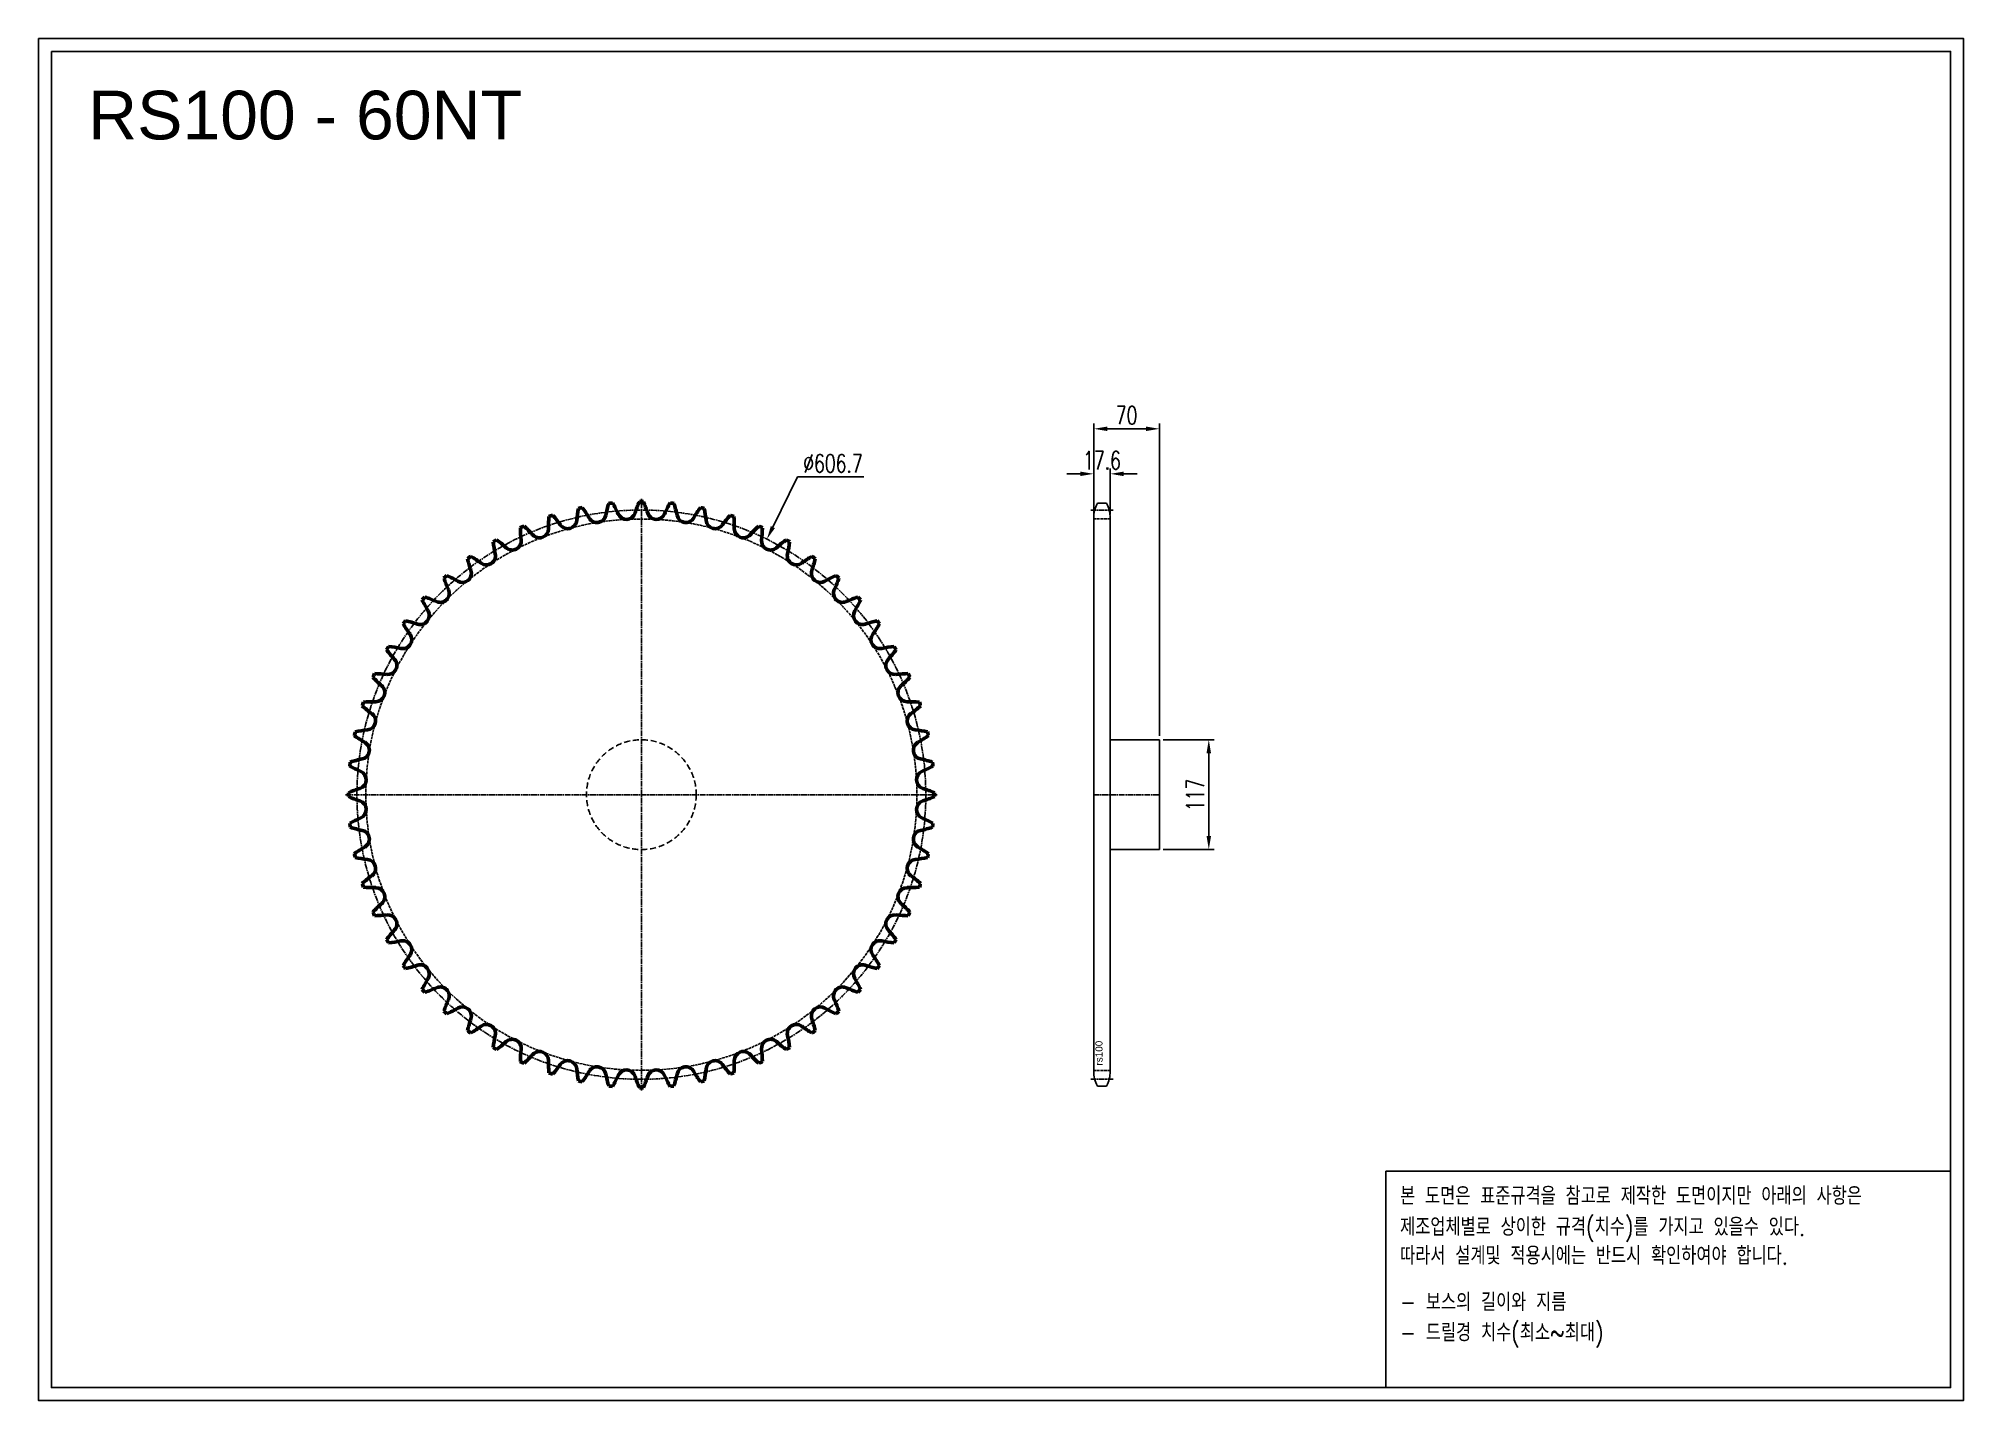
# Model space of a CAD drawing. Header units: millimetres. Extents: x -22502 to -20449, y 21952 to 23403.
import ezdxf

# ---------------------------------------------------------------- set-up
doc = ezdxf.new("R2010")
doc.units = ezdxf.units.MM
for name, pattern in [('AM_ISO02W050', [7.5, 6, -1.5]), ('AM_ISO02W050x2', [3.75, 3, -0.75]), ('AM_ISO08W050', [18, 12, -1.5, 3, -1.5]), ('AM_ISO08W050x2', [9, 6, -0.75, 1.5, -0.75]), ('HIDDEN', [9.525, 6.35, -3.175])]:
    doc.linetypes.add(name, pattern=pattern)
for name, color, linetype, lineweight in [('AM_0N', 7, 'Continuous', 50), ('AM_3N', 6, 'AM_ISO02W050', 25), ('AM_7', 4, 'AM_ISO08W050', 25), ('AM_7N', 4, 'AM_ISO08W050', 25)]:
    doc.layers.add(name, color=color, linetype=linetype, lineweight=lineweight)
doc.layers.add('HL', color=2, linetype='HIDDEN')
doc.layers.add('S-DIM', color=7, linetype='Continuous')
doc.styles.add('HAN', font='ROMANS.shx', dxfattribs={"width": 0.7, "bigfont": 'whgtxt.shx'})
doc.styles.add('HSG', font='SIMPLEX.shx', dxfattribs={"width": 0.7, "bigfont": 'HSG.shx'})
doc.styles.get("Standard").update_dxf_attribs({"font": 'arial.ttf'})
doc.dimstyles.new('APP32', dxfattribs={"dimscale": 8, "dimtxt": 2.4, "dimasz": 1.8, "dimexe": 0.7, "dimexo": 0.5, "dimgap": 0.6, "dimtad": 1, "dimtoh": 1, "dimdec": 1, "dimrnd": 0.01, "dimzin": 9, "dimdsep": 46, "dimtxsty": 'HSG', "dimcen": 0, "dimclrd": 1, "dimclre": 1, "dimclrt": 256, "dimazin": 2, "dimtp": 1, "dimtm": 1, "dimtfac": 0.5, "dimtdec": 1, "dimtofl": 0, "dimtmove": 0, "dimatfit": 3, "dimfxl": 0, "dimtvp": 1, "dimtolj": 2, "dimlwd": -1, "dimlwe": -1, "dimarcsym": 0})

# ---------------------------------------------------------------- blocks, each defined once
blk = doc.blocks.new('*D1')
at = {"layer": 'Defpoints', "color": 0, "transparency": 16777216}
for p in [(-21306.8, 22656.1), (-21306.8, 22539.1), (-21254.1, 22539.1)]:
    blk.add_point(p, dxfattribs=at)
at = {"layer": 'S-DIM', "color": 1, "transparency": 16777216}
for p, q in [((-21302.8, 22656.1), (-21248.5, 22656.1)), ((-21254.1, 22641.7), (-21254.1, 22553.5)), ((-21302.8, 22539.1), (-21248.5, 22539.1))]:
    blk.add_line(p, q, dxfattribs=at)
for points in [[(-21256.5, 22641.7), (-21251.7, 22641.7), (-21254.1, 22656.1)], [(-21256.5, 22553.5), (-21251.7, 22553.5), (-21254.1, 22539.1)]]:
    blk.add_solid(points, dxfattribs=at)
at = {"layer": 'S-DIM', "transparency": 16777216, "insert": (-21268.5, 22597.2), "char_height": 19.2, "attachment_point": 5, "rotation": 90, "style": 'HSG'}
blk.add_mtext('\\A2;117', dxfattribs=at)
blk = doc.blocks.new('*D2')
at = {"layer": 'Defpoints', "color": 0, "transparency": 16777216}
for p in [(-21359.2, 22939.5), (-21376.8, 22892.2), (-21359.2, 22892.2)]:
    blk.add_point(p, dxfattribs=at)
at = {"layer": 'S-DIM', "color": 1, "transparency": 16777216}
for p, q in [((-21391.2, 22939.5), (-21405.6, 22939.5)), ((-21376.8, 22896.2), (-21376.8, 22945.1)), ((-21359.2, 22896.2), (-21359.2, 22945.1)), ((-21344.8, 22939.5), (-21330.4, 22939.5))]:
    blk.add_line(p, q, dxfattribs=at)
for points in [[(-21391.2, 22941.9), (-21391.2, 22937.1), (-21376.8, 22939.5)], [(-21344.8, 22941.9), (-21344.8, 22937.1), (-21359.2, 22939.5)]]:
    blk.add_solid(points, dxfattribs=at)
at = {"layer": 'S-DIM', "transparency": 16777216, "insert": (-21368, 22953.9), "char_height": 19.2, "attachment_point": 5, "style": 'HSG'}
blk.add_mtext('\\A2;17.6', dxfattribs=at)
blk = doc.blocks.new('*D3')
at = {"layer": 'Defpoints', "color": 0, "transparency": 16777216}
for p in [(-21306.8, 22987.5), (-21376.8, 22892.2), (-21306.8, 22656.1)]:
    blk.add_point(p, dxfattribs=at)
at = {"layer": 'S-DIM', "color": 1, "transparency": 16777216}
for p, q in [((-21376.8, 22896.2), (-21376.8, 22993.1)), ((-21306.8, 22660.1), (-21306.8, 22993.1)), ((-21362.4, 22987.5), (-21321.2, 22987.5))]:
    blk.add_line(p, q, dxfattribs=at)
for points in [[(-21362.4, 22989.9), (-21362.4, 22985.1), (-21376.8, 22987.5)], [(-21321.2, 22989.9), (-21321.2, 22985.1), (-21306.8, 22987.5)]]:
    blk.add_solid(points, dxfattribs=at)
at = {"layer": 'S-DIM', "transparency": 16777216, "insert": (-21341.8, 23001.9), "char_height": 19.2, "attachment_point": 5, "style": 'HSG'}
blk.add_mtext('\\A2;70', dxfattribs=at)
blk = doc.blocks.new('notice1')
at = {"color": 4}
blk.add_lwpolyline([(-22142.12, 1735.9), (-22053.8, 1735.9), (-22053.8, 1702.07), (-22142.12, 1702.07)], close=True, dxfattribs=at)
at = {"color": 4, "style": 'HAN', "width": 0.8}
for s, p in [('본 도면은 표준규격을 참고로 제작한 도면이지만 아래의 사항은', (-22139.9, 1730.62)), ('제조업체별로 상이한 규격(치수)를 가지고 있을수 있다.', (-22139.9, 1725.78)), ('따라서 설계및 적용시에는 반드시 확인하여야 합니다.', (-22139.9, 1721.28)), ('- 보스의 길이와 지름', (-22139.9, 1714.03)), ('- 드릴경 치수(최소~최대)', (-22139.9, 1709.27))]:
    blk.add_text(s, height=2.7949, dxfattribs=at).set_placement(p)

msp = doc.modelspace()

# ---------------------------------------------------------------- linework, layer by layer
for p, q in [((-21376.82, 22892.24), (-21376.82, 22302.9)), ((-21363.19, 22908.14), (-21372.84, 22908.14)), ((-21359.22, 22892.24), (-21359.22, 22302.9)), ((-21359.22, 22656.07), (-21306.82, 22656.07)), ((-21306.82, 22656.07), (-21306.82, 22539.07)), ((-21306.82, 22539.07), (-21359.22, 22539.07)), ((-21363.19, 22287), (-21372.84, 22287))]:
    msp.add_line(p, q)
for points in [[(-22502.14, 23403.46), (-20449.24, 23403.46), (-20449.24, 21951.91), (-22502.14, 21951.91)], [(-22488.31, 23389.63), (-20463.06, 23389.63), (-20463.06, 21965.74), (-22488.31, 21965.74)]]:
    msp.add_lwpolyline(points, close=True)
for centre, start, end in [((-21343.02, 22892.24), 151.93881, 180), ((-21393.02, 22892.24), 0, 28.06119), ((-21343.02, 22302.9), 180, 208.06119), ((-21393.02, 22302.9), 331.93881, 0)]:
    msp.add_arc(centre, 33.8, start, end)
at = {"layer": 'AM_0N'}
for centre, radius, start, end in [((-21816.6, 22881.5), 141.73, 174.91851, 180.25), ((-21859.21, 22597.57), 312.44, 107.61144, 108.38856), ((-22060.58, 22802.23), 141.73, 35.75, 41.08149), ((-21787.15, 22875.49), 141.73, 168.91851, 174.25), ((-21859.21, 22597.57), 312.44, 101.61144, 102.38856), ((-22038.08, 22822.16), 141.73, 29.75, 35.08149), ((-21906.68, 22897.26), 9.62, 209.75, 348.25), ((-21758.5, 22866.44), 141.73, 162.91851, 168.25), ((-21859.21, 22597.57), 312.44, 95.61144, 96.38856), ((-22013.63, 22839.62), 141.73, 23.75, 29.08149), ((-21875.09, 22900.58), 9.62, 203.75, 342.25), ((-21730.94, 22854.44), 141.73, 156.91851, 162.25), ((-21859.21, 22597.57), 312.44, 89.61144, 90.38856), ((-21987.48, 22854.44), 141.73, 17.75, 23.08149), ((-21843.33, 22900.58), 9.62, 197.75, 336.25), ((-21704.8, 22839.62), 141.73, 150.91851, 156.25), ((-21859.21, 22597.57), 312.44, 83.61144, 84.38856), ((-21959.93, 22866.44), 141.73, 11.75, 17.08149), ((-21811.74, 22897.26), 9.62, 191.75, 330.25), ((-21680.34, 22822.16), 141.73, 144.91851, 150.25), ((-21859.21, 22597.57), 312.44, 77.61144, 78.38856), ((-21931.27, 22875.49), 141.73, 5.75, 11.08149), ((-21657.85, 22802.23), 141.73, 138.91851, 144.25), ((-21859.21, 22597.57), 312.44, 71.61144, 72.38856), ((-21901.82, 22881.5), 141.73, 359.75, 5.08149), ((-21859.21, 22597.57), 312.44, 113.61144, 114.38856), ((-21846.51, 22884.4), 141.73, 180.91851, 186.25), ((-22080.87, 22780.06), 141.73, 41.75, 47.08149), ((-21967.95, 22880.84), 9.62, 221.75, 0.25), ((-21937.74, 22890.66), 9.62, 215.75, 354.25), ((-21780.68, 22890.66), 9.62, 185.75, 324.25), ((-21750.47, 22880.84), 9.62, 179.75, 318.25), ((-21637.56, 22780.06), 141.73, 132.91851, 138.25), ((-21859.21, 22597.57), 312.44, 65.61144, 66.38856), ((-21871.91, 22884.4), 141.73, 353.75, 359.08149), ((-21859.21, 22597.57), 312.44, 125.61144, 126.38856), ((-21906.42, 22880.77), 141.73, 192.91851, 198.25), ((-22113.96, 22729.99), 141.73, 53.75, 59.08149), ((-22024.47, 22852.04), 9.62, 233.75, 12.25), ((-21859.21, 22597.57), 312.44, 119.61144, 120.38856), ((-21876.56, 22884.16), 141.73, 186.91851, 192.25), ((-22098.73, 22755.89), 141.73, 47.75, 53.08149), ((-21996.96, 22867.92), 9.62, 227.75, 6.25), ((-21721.46, 22867.92), 9.62, 173.75, 312.25), ((-21619.69, 22755.89), 141.73, 126.91851, 132.25), ((-21859.21, 22597.57), 312.44, 59.61144, 60.38856), ((-21693.95, 22852.04), 9.62, 167.75, 306.25), ((-21841.86, 22884.16), 141.73, 347.75, 353.08149), ((-21604.46, 22729.99), 141.73, 120.91851, 126.25), ((-21812, 22880.77), 141.73, 341.75, 347.08149), ((-21859.21, 22597.57), 312.44, 53.61144, 54.38856), ((-21859.21, 22597.57), 312.44, 131.61144, 132.38856), ((-21935.77, 22874.29), 141.73, 198.91851, 204.25), ((-22126.41, 22702.63), 141.73, 59.75, 65.08149), ((-22050.16, 22833.38), 9.62, 239.75, 18.25), ((-21668.26, 22833.38), 9.62, 161.75, 300.25), ((-21592.01, 22702.63), 141.73, 114.91851, 120.25), ((-21782.65, 22874.29), 141.73, 335.75, 341.08149), ((-21859.21, 22597.57), 312.44, 47.61144, 48.38856), ((-21859.21, 22597.57), 312.44, 137.61144, 138.38856), ((-22135.93, 22674.13), 141.73, 65.75, 71.08149), ((-22073.76, 22812.12), 9.62, 245.75, 24.25), ((-21644.66, 22812.12), 9.62, 155.75, 294.25), ((-21582.49, 22674.13), 141.73, 108.91851, 114.25), ((-21859.21, 22597.57), 312.44, 41.61144, 42.38856), ((-22095.02, 22788.52), 9.62, 251.75, 30.25), ((-21964.27, 22864.77), 141.73, 204.91851, 210.25), ((-21623.41, 22788.52), 9.62, 149.75, 288.25), ((-21754.15, 22864.77), 141.73, 329.75, 335.08149), ((-22113.68, 22762.83), 9.62, 257.75, 36.25), ((-21859.21, 22597.57), 312.44, 143.61144, 144.38856), ((-21991.63, 22852.32), 141.73, 210.91851, 216.25), ((-22142.41, 22644.78), 141.73, 71.75, 77.08149), ((-21576.01, 22644.78), 141.73, 102.91851, 108.25), ((-21604.74, 22762.83), 9.62, 143.75, 282.25), ((-21726.8, 22852.32), 141.73, 323.75, 329.08149), ((-21859.21, 22597.57), 312.44, 35.61144, 36.38856), ((-21859.21, 22597.57), 312.44, 149.61144, 150.38856), ((-22017.53, 22837.09), 141.73, 216.91851, 222.25), ((-22145.8, 22614.92), 141.73, 77.75, 83.08149), ((-21572.62, 22614.92), 141.73, 96.91851, 102.25), ((-21700.89, 22837.09), 141.73, 317.75, 323.08149), ((-21859.21, 22597.57), 312.44, 29.61144, 30.38856), ((-21859.21, 22597.57), 312.44, 155.61144, 156.38856), ((-22146.04, 22584.87), 141.73, 83.75, 89.08149), ((-22129.56, 22735.32), 9.62, 263.75, 42.25), ((-21588.86, 22735.32), 9.62, 137.75, 276.25), ((-21572.38, 22584.87), 141.73, 90.91851, 96.25), ((-21859.21, 22597.57), 312.44, 23.61144, 24.38856), ((-22041.7, 22819.23), 141.73, 222.91851, 228.25), ((-22142.48, 22706.31), 9.62, 269.75, 48.25), ((-21575.94, 22706.31), 9.62, 131.75, 270.25), ((-21676.72, 22819.23), 141.73, 311.75, 317.08149), ((-21859.21, 22597.57), 312.44, 161.61144, 162.38856), ((-22063.87, 22798.94), 141.73, 228.91851, 234.25), ((-22143.14, 22554.96), 141.73, 89.75, 95.08149), ((-21575.28, 22554.96), 141.73, 84.91851, 90.25), ((-21654.55, 22798.94), 141.73, 305.75, 311.08149), ((-21859.21, 22597.57), 312.44, 17.61144, 18.38856), ((-21859.21, 22597.57), 312.44, 167.61144, 168.38856), ((-22137.13, 22525.51), 141.73, 95.75, 101.08149), ((-22152.3, 22676.1), 9.62, 275.75, 54.25), ((-21566.13, 22676.1), 9.62, 125.75, 264.25), ((-21581.29, 22525.51), 141.73, 78.91851, 84.25), ((-21859.21, 22597.57), 312.44, 11.61144, 12.38856), ((-22083.8, 22776.44), 141.73, 234.91851, 240.25), ((-22158.9, 22645.04), 9.62, 281.75, 60.25), ((-21559.52, 22645.04), 9.62, 119.75, 258.25), ((-21634.63, 22776.44), 141.73, 299.75, 305.08149), ((-21859.21, 22597.57), 312.44, 173.61144, 174.38856), ((-22101.26, 22751.99), 141.73, 240.91851, 246.25), ((-22128.08, 22496.86), 141.73, 101.75, 107.08149), ((-21590.34, 22496.86), 141.73, 72.91851, 78.25), ((-21617.16, 22751.99), 141.73, 293.75, 299.08149), ((-21859.21, 22597.57), 312.44, 5.61144, 6.38856), ((-22116.08, 22469.3), 141.73, 107.75, 113.08149), ((-22162.22, 22613.45), 9.62, 287.75, 66.25), ((-21556.2, 22613.45), 9.62, 113.75, 252.25), ((-21602.34, 22469.3), 141.73, 66.91851, 72.25), ((-21859.21, 22597.57), 312.44, 179.61144, 180.38856), ((-22116.08, 22725.84), 141.73, 246.91851, 252.25), ((-22162.22, 22581.69), 9.62, 293.75, 72.25), ((-21556.2, 22581.69), 9.62, 107.75, 246.25), ((-21602.34, 22725.84), 141.73, 287.75, 293.08149), ((-21859.21, 22597.57), 312.44, 359.61144, 0.38856), ((-22101.26, 22443.16), 141.73, 113.75, 119.08149), ((-21859.21, 22597.57), 312.44, 185.61144, 186.38856), ((-22128.08, 22698.29), 141.73, 252.91851, 258.25), ((-21590.34, 22698.29), 141.73, 281.75, 287.08149), ((-21617.16, 22443.16), 141.73, 60.91851, 66.25), ((-21859.21, 22597.57), 312.44, 353.61144, 354.38856), ((-22083.8, 22418.7), 141.73, 119.75, 125.08149), ((-22158.9, 22550.11), 9.62, 299.75, 78.25), ((-21559.52, 22550.11), 9.62, 101.75, 240.25), ((-21634.63, 22418.7), 141.73, 54.91851, 60.25), ((-21859.21, 22597.57), 312.44, 191.61144, 192.38856), ((-22137.13, 22669.63), 141.73, 258.91851, 264.25), ((-22152.3, 22519.04), 9.62, 305.75, 84.25), ((-21566.13, 22519.04), 9.62, 95.75, 234.25), ((-21581.29, 22669.63), 141.73, 275.75, 281.08149), ((-21859.21, 22597.57), 312.44, 347.61144, 348.38856), ((-22063.87, 22396.21), 141.73, 125.75, 131.08149), ((-21859.21, 22597.57), 312.44, 197.61144, 198.38856), ((-21654.55, 22396.21), 141.73, 48.91851, 54.25), ((-21859.21, 22597.57), 312.44, 341.61144, 342.38856), ((-22143.14, 22640.19), 141.73, 264.91851, 270.25), ((-22041.7, 22375.92), 141.73, 131.75, 137.08149), ((-22142.48, 22488.83), 9.62, 311.75, 90.25), ((-21575.94, 22488.83), 9.62, 89.75, 228.25), ((-21676.72, 22375.92), 141.73, 42.91851, 48.25), ((-21575.28, 22640.19), 141.73, 269.75, 275.08149), ((-21859.21, 22597.57), 312.44, 203.61144, 204.38856), ((-22146.04, 22610.27), 141.73, 270.91851, 276.25), ((-22129.56, 22459.82), 9.62, 317.75, 96.25), ((-21588.86, 22459.82), 9.62, 83.75, 222.25), ((-21572.38, 22610.27), 141.73, 263.75, 269.08149), ((-21859.21, 22597.57), 312.44, 335.61144, 336.38856), ((-22017.53, 22358.06), 141.73, 137.75, 143.08149), ((-21859.21, 22597.57), 312.44, 209.61144, 210.38856), ((-22145.8, 22580.22), 141.73, 276.91851, 282.25), ((-22113.68, 22432.32), 9.62, 323.75, 102.25), ((-21604.74, 22432.32), 9.62, 77.75, 216.25), ((-21572.62, 22580.22), 141.73, 257.75, 263.08149), ((-21700.89, 22358.06), 141.73, 36.91851, 42.25), ((-21859.21, 22597.57), 312.44, 329.61144, 330.38856), ((-21991.63, 22342.82), 141.73, 143.75, 149.08149), ((-21726.8, 22342.82), 141.73, 30.91851, 36.25), ((-21859.21, 22597.57), 312.44, 215.61144, 216.38856), ((-22142.41, 22550.36), 141.73, 282.91851, 288.25), ((-22095.02, 22406.62), 9.62, 329.75, 108.25), ((-21964.27, 22330.37), 141.73, 149.75, 155.08149), ((-21623.41, 22406.62), 9.62, 71.75, 210.25), ((-21754.15, 22330.37), 141.73, 24.91851, 30.25), ((-21576.01, 22550.36), 141.73, 251.75, 257.08149), ((-21859.21, 22597.57), 312.44, 323.61144, 324.38856), ((-21859.21, 22597.57), 312.44, 221.61144, 222.38856), ((-22135.93, 22521.02), 141.73, 288.91851, 294.25), ((-22073.76, 22383.02), 9.62, 335.75, 114.25), ((-21935.77, 22320.86), 141.73, 155.75, 161.08149), ((-21644.66, 22383.02), 9.62, 65.75, 204.25), ((-21782.65, 22320.86), 141.73, 18.91851, 24.25), ((-21582.49, 22521.02), 141.73, 245.75, 251.08149), ((-21859.21, 22597.57), 312.44, 317.61144, 318.38856), ((-21859.21, 22597.57), 312.44, 227.61144, 228.38856), ((-22126.41, 22492.51), 141.73, 294.91851, 300.25), ((-22050.16, 22361.77), 9.62, 341.75, 120.25), ((-21906.42, 22314.37), 141.73, 161.75, 167.08149), ((-21668.26, 22361.77), 9.62, 59.75, 198.25), ((-21812, 22314.37), 141.73, 12.91851, 18.25), ((-21592.01, 22492.51), 141.73, 239.75, 245.08149), ((-21859.21, 22597.57), 312.44, 311.61144, 312.38856), ((-21859.21, 22597.57), 312.44, 233.61144, 234.38856), ((-22113.96, 22465.16), 141.73, 300.91851, 306.25), ((-22024.47, 22343.1), 9.62, 347.75, 126.25), ((-21876.56, 22310.99), 141.73, 167.75, 173.08149), ((-21996.96, 22327.22), 9.62, 353.75, 132.25), ((-21721.46, 22327.22), 9.62, 47.75, 186.25), ((-21693.95, 22343.1), 9.62, 53.75, 192.25), ((-21841.86, 22310.99), 141.73, 6.91851, 12.25), ((-21604.46, 22465.16), 141.73, 233.75, 239.08149), ((-21859.21, 22597.57), 312.44, 305.61144, 306.38856), ((-21859.21, 22597.57), 312.44, 239.61144, 240.38856), ((-22098.73, 22439.25), 141.73, 306.91851, 312.25), ((-21846.51, 22310.74), 141.73, 173.75, 179.08149), ((-22080.87, 22415.08), 141.73, 312.91851, 318.25), ((-21967.95, 22314.3), 9.62, 359.75, 138.25), ((-21750.47, 22314.3), 9.62, 41.75, 180.25), ((-21637.56, 22415.08), 141.73, 221.75, 227.08149), ((-21871.91, 22310.74), 141.73, 0.91851, 6.25), ((-21619.69, 22439.25), 141.73, 227.75, 233.08149), ((-21859.21, 22597.57), 312.44, 299.61144, 300.38856), ((-21859.21, 22597.57), 312.44, 245.61144, 246.38856), ((-21816.6, 22313.64), 141.73, 179.75, 185.08149), ((-21859.21, 22597.57), 312.44, 251.61144, 252.38856), ((-22060.58, 22392.91), 141.73, 318.91851, 324.25), ((-21937.74, 22304.49), 9.62, 5.75, 144.25), ((-21787.15, 22319.65), 141.73, 185.75, 191.08149), ((-22038.08, 22372.99), 141.73, 324.91851, 330.25), ((-21906.68, 22297.88), 9.62, 11.75, 150.25), ((-21758.5, 22328.71), 141.73, 191.75, 197.08149), ((-22013.63, 22355.52), 141.73, 330.91851, 336.25), ((-21875.09, 22294.56), 9.62, 17.75, 156.25), ((-21730.94, 22340.71), 141.73, 197.75, 203.08149), ((-21987.48, 22340.71), 141.73, 336.91851, 342.25), ((-21843.33, 22294.56), 9.62, 23.75, 162.25), ((-21704.8, 22355.52), 141.73, 203.75, 209.08149), ((-21959.93, 22328.71), 141.73, 342.91851, 348.25), ((-21811.74, 22297.88), 9.62, 29.75, 168.25), ((-21680.34, 22372.99), 141.73, 209.75, 215.08149), ((-21931.27, 22319.65), 141.73, 348.91851, 354.25), ((-21780.68, 22304.49), 9.62, 35.75, 174.25), ((-21657.85, 22392.91), 141.73, 215.75, 221.08149), ((-21859.21, 22597.57), 312.44, 287.61144, 288.38856), ((-21901.82, 22313.64), 141.73, 354.91851, 0.25), ((-21859.21, 22597.57), 312.44, 293.61144, 294.38856), ((-21859.21, 22597.57), 312.44, 257.61144, 258.38856), ((-21859.21, 22597.57), 312.44, 263.61144, 264.38856), ((-21859.21, 22597.57), 312.44, 269.61144, 270.38856), ((-21859.21, 22597.57), 312.44, 275.61144, 276.38856), ((-21859.21, 22597.57), 312.44, 281.61144, 282.38856)]:
    msp.add_arc(centre, radius, start, end, dxfattribs=at)
at = {"layer": 'AM_3N', "linetype": 'AM_ISO02W050x2'}
for p, q in [((-21359.22, 22891.38), (-21376.82, 22891.38)), ((-21359.22, 22303.77), (-21376.82, 22303.77))]:
    msp.add_line(p, q, dxfattribs=at)
msp.add_circle((-21859.21, 22597.57), 293.8, dxfattribs=at)
at = {"layer": 'AM_7', "linetype": 'AM_ISO08W050x2'}
for p, q in [((-21356.22, 22900.9), (-21379.82, 22900.9)), ((-21376.82, 22597.57), (-21306.82, 22597.57)), ((-21356.22, 22294.24), (-21379.82, 22294.24))]:
    msp.add_line(p, q, dxfattribs=at)
msp.add_circle((-21859.21, 22597.57), 303.33, dxfattribs=at)
at = {"layer": 'AM_7N', "linetype": 'AM_ISO08W050x2'}
for p, q in [((-21859.21, 22282.13), (-21859.21, 22913.01)), ((-22174.65, 22597.57), (-21543.77, 22597.57))]:
    msp.add_line(p, q, dxfattribs=at)
at = {"layer": 'HL'}
msp.add_circle((-21859.21, 22597.57), 58.5, dxfattribs=at)
at = {"layer": 'S-DIM', "color": 1}
for p, q in [((-21692.68, 22936.25), (-21719.01, 22882.69)), ((-21621.96, 22936.25), (-21692.68, 22936.25))]:
    msp.add_line(p, q, dxfattribs=at)
msp.add_solid([(-21721.16, 22883.75), (-21716.85, 22881.64), (-21725.36, 22869.77)], dxfattribs=at)

# ---------------------------------------------------------------- block references
at = {"xscale": 6.817720974704638, "yscale": 6.817720974704638, "zscale": 6.817720974704638}
msp.add_blockref('notice1', (129893.57, 10361.52), dxfattribs=at)

# ---------------------------------------------------------------- texts
msp.add_text('RS100 - 60NT', height=51.8409).set_placement((-22449.27, 23295.97))
at = {"insert": (-21374.99, 22308.9), "char_height": 7.56, "width": 32.5046, "attachment_point": 1, "rotation": 90}
msp.add_mtext('rs100', dxfattribs=at)
at = {"layer": 'S-DIM', "insert": (-21654.92, 22950.65), "char_height": 19.2, "attachment_point": 5, "style": 'HSG'}
msp.add_mtext('\\A2;∅606.7', dxfattribs=at)

# ---------------------------------------------------------------- dimensions: what is measured, and where the dimension line sits
at = {"layer": 'S-DIM'}
dim = msp.add_linear_dim(base=(-21306.82, 22987.55), p1=(-21376.82, 22892.24), p2=(-21306.82, 22656.07), dimstyle='APP32', dxfattribs=at)
dim.commit()
dim.dimension.update_dxf_attribs({"geometry": '*D3', "text_midpoint": (-21341.82, 23001.95)})
dim = msp.add_linear_dim(base=(-21359.22, 22939.55), p1=(-21376.82, 22892.24), p2=(-21359.22, 22892.24), dimstyle='APP32', dxfattribs=at)
dim.commit()
dim.dimension.update_dxf_attribs({"geometry": '*D2', "text_midpoint": (-21368.02, 22939.55), "dimtype": 128})
dim = msp.add_linear_dim(base=(-21254.08, 22539.07), p1=(-21306.82, 22656.07), p2=(-21306.82, 22539.07), angle=90, dimstyle='APP32', dxfattribs=at)
dim.commit()
dim.dimension.update_dxf_attribs({"geometry": '*D1', "text_midpoint": (-21254.08, 22597.16), "dimtype": 128})

doc.saveas('drawing.dxf')
